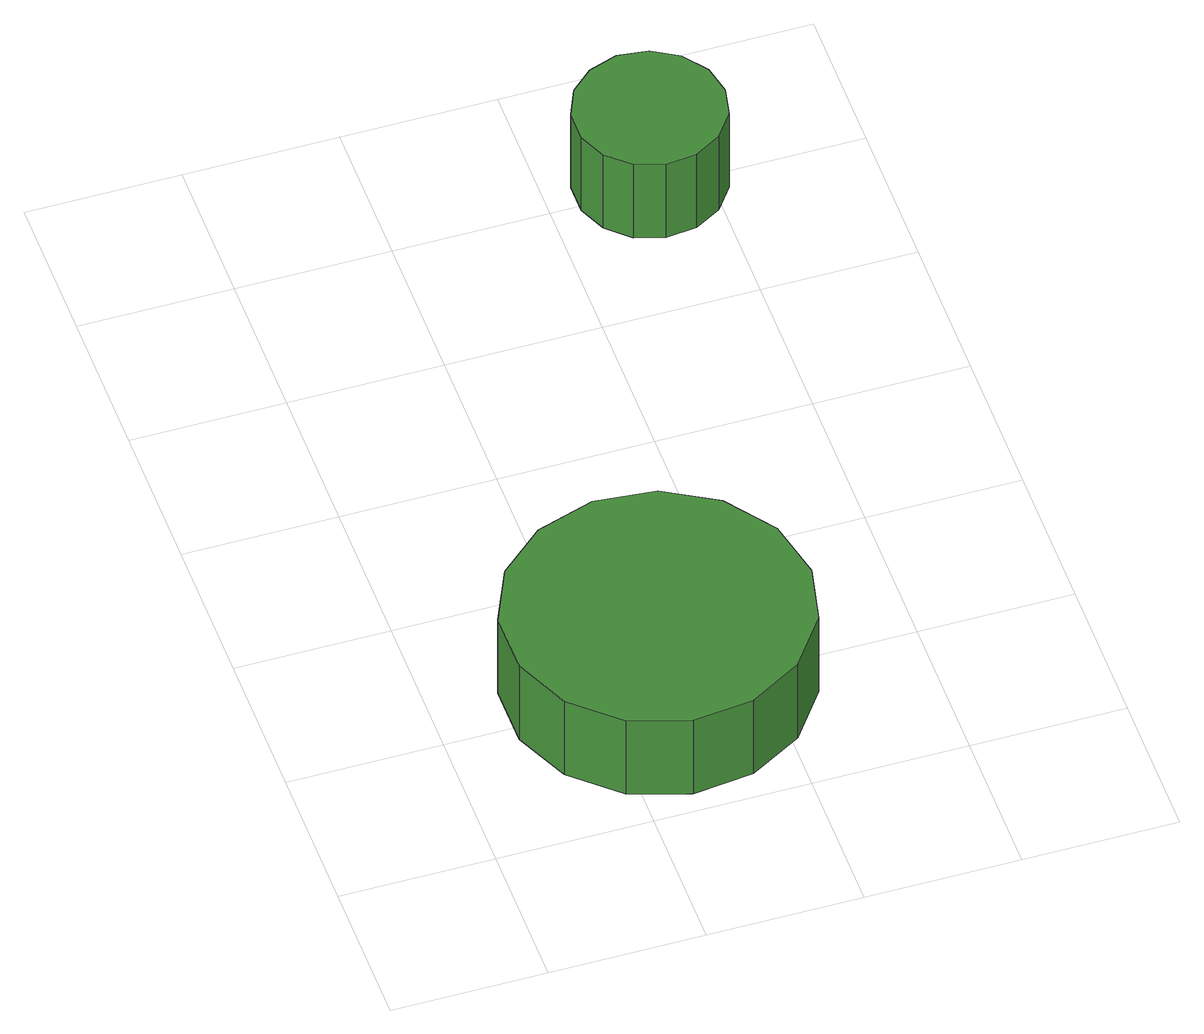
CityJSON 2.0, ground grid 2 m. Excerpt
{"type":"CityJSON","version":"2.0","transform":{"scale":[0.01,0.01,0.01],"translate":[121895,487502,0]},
"CityObjects":{
"tree1":{"type":"SolitaryVegetationObject","attributes":{"function":"something"},"geometry":[{"type":"MultiSurface","lod":"1","boundaries":[[[0,1,2,3,4,5,6,7,8,9,10,11,12,13,14]],[[15,16,17,18,19,20,21,22,23,24,25,26,27,28,29]],[[0,29,28,1]],[[1,28,27,2]],[[2,27,26,3]],[[3,26,25,4]],[[4,25,24,5]],[[5,24,23,6]],[[6,23,22,7]],[[7,22,21,8]],[[8,21,20,9]],[[9,20,19,10]],[[10,19,18,11]],[[11,18,17,12]],[[12,17,16,13]],[[13,16,15,14]],[[14,15,29,0]]]}]},
"tree2":{"type":"SolitaryVegetationObject","attributes":{"function":"something"},"geometry":[{"type":"MultiSurface","lod":"1","boundaries":[[[30,31,32,33,34,35,36,37,38,39,40,41,42,43,44]],[[45,46,47,48,49,50,51,52,53,54,55,56,57,58,59]],[[30,59,58,31]],[[31,58,57,32]],[[32,57,56,33]],[[33,56,55,34]],[[34,55,54,35]],[[35,54,53,36]],[[36,53,52,37]],[[37,52,51,38]],[[38,51,50,39]],[[39,50,49,40]],[[40,49,48,41]],[[41,48,47,42]],[[42,47,46,43]],[[43,46,45,44]],[[44,45,59,30]]]}]}
},
"vertices":[
[467,203,174],[450,282,174],[402,347,174],[333,387,174],[253,395,174],[176,370,174],[116,317,174],[83,243,174],[83,162,174],[116,89,174],[176,35,174],[253,10,174],[333,19,174],[402,59,174],[450,124,174],[450,124,47],[402,59,47],[333,19,47],[253,10,47],[176,35,47],[116,89,47],[83,162,47],[83,243,47],[116,317,47],[176,370,47],[253,395,47],[333,387,47],[402,347,47],[450,282,47],[467,203,47],
[626,1013,154],[618,1052,154],[594,1084,154],[560,1104,154],[520,1109,154],[482,1096,154],[453,1070,154],[437,1033,154],[437,993,154],[453,957,154],[482,930,154],[520,918,154],[560,922,154],[594,942,154],[618,974,154],[618,974,27],[594,942,27],[560,922,27],[520,918,27],[482,930,27],[453,957,27],[437,993,27],[437,1033,27],[453,1070,27],[482,1096,27],[520,1109,27],[560,1104,27],[594,1084,27],[618,1052,27],[626,1013,27]
]}
